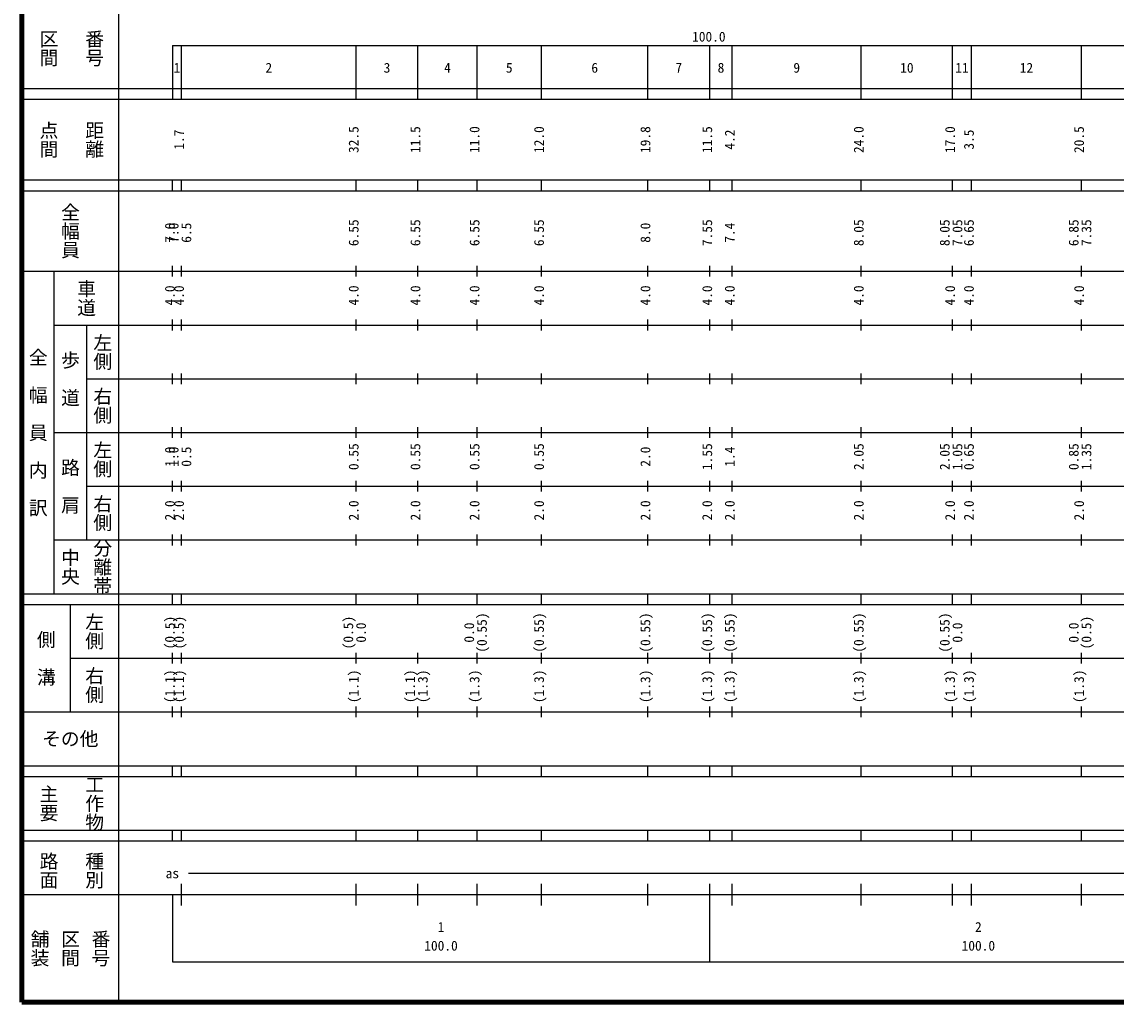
# Model space of a CAD drawing. Units: millimetres on the paper, enlarged 1000 times. Extents: x 40000 to 680000, y 20000 to 380000.
# Drawn here: x 40000 to 243638, y 20000 to 202409 of the extents above; entities that cross this region are included whole.
import ezdxf
from ezdxf.enums import TextEntityAlignment as Align

# ---------------------------------------------------------------- set-up
doc = ezdxf.new("R2010")
doc.units = ezdxf.units.MM
doc.header["$LTSCALE"] = 1000
doc.layers.add('M-TTL', color=2, linetype='Continuous', lineweight=140)
doc.layers.add('M-TTL-BAND', color=7, linetype='Continuous', lineweight=25)
doc.styles.add('@ＭＳ ゴシック', font='')
doc.styles.add('ＭＳ ゴシック', font='')
doc.styles.get('@ＭＳ ゴシック').set_extended_font_data('@MS Gothic')
doc.styles.get('ＭＳ ゴシック').set_extended_font_data('MS Gothic')

msp = doc.modelspace()

# ---------------------------------------------------------------- linework, layer by layer
at = {"layer": 'M-TTL'}
for p, q in [((40000, 380000), (40000, 20000)), ((40000, 20000), (680000, 20000))]:
    msp.add_line(p, q, dxfattribs=at)
at = {"layer": 'M-TTL-BAND'}
for p, q in [((58000, 370000), (58000, 20000)), ((68000, 198000), (579000, 198000)), ((68000, 198000), (68000, 188000)), ((69700, 188000), (69700, 198000)), ((102200, 188000), (102200, 198000)), ((113700, 188000), (113700, 198000)), ((124700, 188000), (124700, 198000)), ((136700, 188000), (136700, 198000)), ((156500, 188000), (156500, 198000)), ((168000, 188000), (168000, 198000)), ((172200, 188000), (172200, 198000)), ((196200, 188000), (196200, 198000)), ((213200, 188000), (213200, 198000)), ((216700, 188000), (216700, 198000)), ((237200, 188000), (237200, 198000)), ((40000, 190000), (579000, 190000)), ((40000, 188000), (579000, 188000)), ((40000, 173000), (579000, 173000)), ((68000, 171000), (68000, 173000)), ((69700, 171000), (69700, 173000)), ((102200, 171000), (102200, 173000)), ((113700, 171000), (113700, 173000)), ((124700, 171000), (124700, 173000)), ((136700, 171000), (136700, 173000)), ((156500, 171000), (156500, 173000)), ((168000, 171000), (168000, 173000)), ((172200, 171000), (172200, 173000)), ((196200, 171000), (196200, 173000)), ((213200, 171000), (213200, 173000)), ((216700, 171000), (216700, 173000)), ((237200, 171000), (237200, 173000)), ((40000, 171000), (579000, 171000)), ((68000, 155000), (68000, 157000)), ((69700, 155000), (69700, 157000)), ((102200, 155000), (102200, 157000)), ((113700, 155000), (113700, 157000)), ((124700, 155000), (124700, 157000)), ((136700, 155000), (136700, 157000)), ((156500, 155000), (156500, 157000)), ((168000, 155000), (168000, 157000)), ((172200, 155000), (172200, 157000)), ((196200, 155000), (196200, 157000)), ((213200, 155000), (213200, 157000)), ((216700, 155000), (216700, 157000)), ((237200, 155000), (237200, 157000)), ((40000, 156000), (579000, 156000)), ((46000, 96000), (46000, 156000)), ((68000, 145000), (68000, 147000)), ((69700, 145000), (69700, 147000)), ((102200, 145000), (102200, 147000)), ((113700, 145000), (113700, 147000)), ((124700, 145000), (124700, 147000)), ((136700, 145000), (136700, 147000)), ((156500, 145000), (156500, 147000)), ((168000, 145000), (168000, 147000)), ((172200, 145000), (172200, 147000)), ((196200, 145000), (196200, 147000)), ((213200, 145000), (213200, 147000)), ((216700, 145000), (216700, 147000)), ((237200, 145000), (237200, 147000)), ((46000, 146000), (579000, 146000)), ((52000, 146000), (52000, 106000)), ((68000, 135000), (68000, 137000)), ((69700, 135000), (69700, 137000)), ((102200, 135000), (102200, 137000)), ((113700, 135000), (113700, 137000)), ((124700, 135000), (124700, 137000)), ((136700, 135000), (136700, 137000)), ((156500, 135000), (156500, 137000)), ((168000, 135000), (168000, 137000)), ((172200, 135000), (172200, 137000)), ((196200, 135000), (196200, 137000)), ((213200, 135000), (213200, 137000)), ((216700, 135000), (216700, 137000)), ((237200, 135000), (237200, 137000)), ((52000, 136000), (579000, 136000)), ((68000, 125000), (68000, 127000)), ((69700, 125000), (69700, 127000)), ((102200, 125000), (102200, 127000)), ((113700, 125000), (113700, 127000)), ((124700, 125000), (124700, 127000)), ((136700, 125000), (136700, 127000)), ((156500, 125000), (156500, 127000)), ((168000, 125000), (168000, 127000)), ((172200, 125000), (172200, 127000)), ((196200, 125000), (196200, 127000)), ((213200, 125000), (213200, 127000)), ((216700, 125000), (216700, 127000)), ((237200, 125000), (237200, 127000)), ((46000, 126000), (579000, 126000)), ((68000, 115000), (68000, 117000)), ((69700, 115000), (69700, 117000)), ((102200, 115000), (102200, 117000)), ((113700, 115000), (113700, 117000)), ((124700, 115000), (124700, 117000)), ((136700, 115000), (136700, 117000)), ((156500, 115000), (156500, 117000)), ((168000, 115000), (168000, 117000)), ((172200, 115000), (172200, 117000)), ((196200, 115000), (196200, 117000)), ((213200, 115000), (213200, 117000)), ((216700, 115000), (216700, 117000)), ((237200, 115000), (237200, 117000)), ((52000, 116000), (579000, 116000)), ((46000, 106000), (579000, 106000)), ((68000, 105000), (68000, 107000)), ((69700, 105000), (69700, 107000)), ((102200, 105000), (102200, 107000)), ((113700, 105000), (113700, 107000)), ((124700, 105000), (124700, 107000)), ((136700, 105000), (136700, 107000)), ((156500, 105000), (156500, 107000)), ((168000, 105000), (168000, 107000)), ((172200, 105000), (172200, 107000)), ((196200, 105000), (196200, 107000)), ((213200, 105000), (213200, 107000)), ((216700, 105000), (216700, 107000)), ((237200, 105000), (237200, 107000)), ((40000, 96000), (579000, 96000)), ((68000, 94000), (68000, 96000)), ((69700, 94000), (69700, 96000)), ((102200, 94000), (102200, 96000)), ((113700, 94000), (113700, 96000)), ((124700, 94000), (124700, 96000)), ((136700, 94000), (136700, 96000)), ((156500, 94000), (156500, 96000)), ((168000, 94000), (168000, 96000)), ((172200, 94000), (172200, 96000)), ((196200, 94000), (196200, 96000)), ((213200, 94000), (213200, 96000)), ((216700, 94000), (216700, 96000)), ((237200, 94000), (237200, 96000)), ((40000, 94000), (579000, 94000)), ((49000, 94000), (49000, 74000)), ((49000, 84000), (579000, 84000)), ((68000, 83000), (68000, 85000)), ((69700, 83000), (69700, 85000)), ((102200, 83000), (102200, 85000)), ((113700, 83000), (113700, 85000)), ((124700, 83000), (124700, 85000)), ((136700, 83000), (136700, 85000)), ((156500, 83000), (156500, 85000)), ((168000, 83000), (168000, 85000)), ((172200, 83000), (172200, 85000)), ((196200, 83000), (196200, 85000)), ((213200, 83000), (213200, 85000)), ((216700, 83000), (216700, 85000)), ((237200, 83000), (237200, 85000)), ((40000, 74000), (579000, 74000)), ((68000, 73000), (68000, 75000)), ((69700, 73000), (69700, 75000)), ((102200, 73000), (102200, 75000)), ((113700, 73000), (113700, 75000)), ((124700, 73000), (124700, 75000)), ((136700, 73000), (136700, 75000)), ((156500, 73000), (156500, 75000)), ((168000, 73000), (168000, 75000)), ((172200, 73000), (172200, 75000)), ((196200, 73000), (196200, 75000)), ((213200, 73000), (213200, 75000)), ((216700, 73000), (216700, 75000)), ((237200, 73000), (237200, 75000)), ((40000, 64000), (579000, 64000)), ((68000, 62000), (68000, 64000)), ((69700, 62000), (69700, 64000)), ((102200, 62000), (102200, 64000)), ((113700, 62000), (113700, 64000)), ((124700, 62000), (124700, 64000)), ((136700, 62000), (136700, 64000)), ((156500, 62000), (156500, 64000)), ((168000, 62000), (168000, 64000)), ((172200, 62000), (172200, 64000)), ((196200, 62000), (196200, 64000)), ((213200, 62000), (213200, 64000)), ((216700, 62000), (216700, 64000)), ((237200, 62000), (237200, 64000)), ((40000, 62000), (579000, 62000)), ((40000, 52000), (579000, 52000)), ((68000, 50000), (68000, 52000)), ((69700, 50000), (69700, 52000)), ((102200, 50000), (102200, 52000)), ((113700, 50000), (113700, 52000)), ((124700, 50000), (124700, 52000)), ((136700, 50000), (136700, 52000)), ((156500, 50000), (156500, 52000)), ((168000, 50000), (168000, 52000)), ((172200, 50000), (172200, 52000)), ((196200, 50000), (196200, 52000)), ((213200, 50000), (213200, 52000)), ((216700, 50000), (216700, 52000)), ((237200, 50000), (237200, 52000)), ((40000, 50000), (579000, 50000)), ((71000, 44000), (313700, 44000)), ((69700, 38000), (69700, 42000)), ((102200, 38000), (102200, 42000)), ((113700, 38000), (113700, 42000)), ((124700, 38000), (124700, 42000)), ((136700, 38000), (136700, 42000)), ((156500, 38000), (156500, 42000)), ((168000, 27500), (168000, 42000)), ((172200, 38000), (172200, 42000)), ((196200, 38000), (196200, 42000)), ((213200, 38000), (213200, 42000)), ((216700, 38000), (216700, 42000)), ((237200, 38000), (237200, 42000)), ((40000, 40000), (579000, 40000)), ((68000, 40000), (68000, 27500)), ((68000, 27500), (579000, 27500))]:
    msp.add_line(p, q, dxfattribs=at)

# ---------------------------------------------------------------- texts
at = {"layer": 'M-TTL-BAND', "style": '@ＭＳ ゴシック'}
for s, p in [('区間', (45000, 197500)), ('番号', (53500, 197500)), ('点間', (45000, 180500)), ('距離', (53500, 180500)), ('全幅員', (49000, 163500)), ('車道', (52000, 151000)), ('左側', (55000, 141000)), ('全\u3000幅\u3000員\u3000内\u3000訳', (43000, 126000)), ('歩\u3000道', (49000, 136000)), ('右側', (55000, 131000)), ('左側', (55000, 121000)), ('路\u3000肩', (49000, 116000)), ('右側', (55000, 111000)), ('分離帯', (55000, 101000)), ('中央', (49000, 101000)), ('左側', (53500, 89000)), ('側\u3000溝', (44500, 84000)), ('右側', (53500, 79000)), ('工作物', (53500, 57000)), ('主要', (45000, 57000)), ('路面', (45000, 44500)), ('種別', (53500, 44500)), ('舗装', (43333, 30000)), ('区間', (49000, 30000)), ('番号', (54667, 30000))]:
    msp.add_text(s, height=2566, rotation=270, dxfattribs=at).set_placement(p, align=Align.MIDDLE_CENTER)
at = {"layer": 'M-TTL-BAND', "style": 'ＭＳ ゴシック'}
for s, p in [('100.0', (167844, 198195)), ('1', (68850, 192405)), ('2', (85950, 192405)), ('3', (107950, 192405)), ('4', (119200, 192405)), ('5', (130700, 192405)), ('6', (146600, 192405)), ('7', (162250, 192405)), ('8', (170100, 192405)), ('9', (184200, 192405)), ('10', (204700, 192405)), ('11', (214950, 192405)), ('12', (226950, 192405)), ('as', (68000, 42500)), ('1', (118000, 32523)), ('2', (218000, 32523)), ('100.0', (118000, 29033)), ('100.0', (218000, 29033))]:
    msp.add_text(s, height=1833, dxfattribs=at).set_placement(p, align=Align.BOTTOM_CENTER)
for s, p in [('1.7', (70700, 180500)), ('32.5', (103200, 180500)), ('11.5', (114700, 180500)), ('11.0', (125700, 180500)), ('12.0', (137700, 180500)), ('19.8', (157500, 180500)), ('11.5', (169000, 180500)), ('4.2', (173200, 180500)), ('24.0', (197200, 180500)), ('17.0', (214200, 180500)), ('3.5', (217700, 180500)), ('20.5', (238200, 180500)), ('6.55', (103200, 163174)), ('6.55', (114700, 163174)), ('6.55', (125700, 163174)), ('6.55', (137700, 163174)), ('7.55', (169000, 163174)), ('7.4', (173200, 163174)), ('8.05', (197200, 163174)), ('8.05', (213200, 163174)), ('7.05', (215570, 163174)), ('6.65', (217700, 163174)), ('6.85', (237200, 163174)), ('7.35', (239570, 163174)), ('7.0', (69000, 163174)), ('7.0', (69700, 163174)), ('6.5', (72070, 163174)), ('8.0', (157500, 163174)), ('4.0', (69000, 151500)), ('4.0', (70700, 151500)), ('4.0', (103200, 151500)), ('4.0', (114700, 151500)), ('4.0', (125700, 151500)), ('4.0', (137700, 151500)), ('4.0', (157500, 151500)), ('4.0', (169000, 151500)), ('4.0', (173200, 151500)), ('4.0', (197200, 151500)), ('4.0', (214200, 151500)), ('4.0', (217700, 151500)), ('4.0', (238200, 151500)), ('1.0', (69000, 121500)), ('1.0', (69700, 121500)), ('0.5', (72070, 121500)), ('0.55', (103200, 121500)), ('0.55', (114700, 121500)), ('0.55', (125700, 121500)), ('0.55', (137700, 121500)), ('2.0', (157500, 121500)), ('1.55', (169000, 121500)), ('1.4', (173200, 121500)), ('2.05', (197200, 121500)), ('2.05', (213200, 121500)), ('1.05', (215570, 121500)), ('0.65', (217700, 121500)), ('0.85', (237200, 121500)), ('1.35', (239570, 121500)), ('2.0', (69000, 111500)), ('2.0', (70700, 111500)), ('2.0', (103200, 111500)), ('2.0', (114700, 111500)), ('2.0', (125700, 111500)), ('2.0', (137700, 111500)), ('2.0', (157500, 111500)), ('2.0', (169000, 111500)), ('2.0', (173200, 111500)), ('2.0', (197200, 111500)), ('2.0', (214200, 111500)), ('2.0', (217700, 111500)), ('2.0', (238200, 111500)), ('(0.55)', (127070, 88764)), ('(0.55)', (137700, 88764)), ('(0.55)', (157500, 88764)), ('(0.55)', (169000, 88764)), ('(0.55)', (173200, 88764)), ('(0.55)', (197200, 88764)), ('(0.55)', (213200, 88764)), ('(0.5)', (69000, 88764)), ('(0.5)', (70700, 88764)), ('(0.5)', (102200, 88764)), ('0.0', (104570, 88764)), ('0.0', (124700, 88764)), ('0.0', (215570, 88764)), ('0.0', (237200, 88764)), ('(0.5)', (239570, 88764)), ('(1.1)', (69000, 78764)), ('(1.1)', (70700, 78764)), ('(1.1)', (103200, 78764)), ('(1.1)', (113700, 78764)), ('(1.3)', (116070, 78764)), ('(1.3)', (125700, 78764)), ('(1.3)', (137700, 78764)), ('(1.3)', (157500, 78764)), ('(1.3)', (169000, 78764)), ('(1.3)', (173200, 78764)), ('(1.3)', (197200, 78764)), ('(1.3)', (214200, 78764)), ('(1.3)', (217700, 78764)), ('(1.3)', (238200, 78764))]:
    msp.add_text(s, height=1833, rotation=90, dxfattribs=at).set_placement(p, align=Align.BOTTOM_CENTER)
msp.add_text('その他', height=2566, dxfattribs=at).set_placement((49000, 69000), align=Align.MIDDLE_CENTER)

doc.saveas('drawing.dxf')
